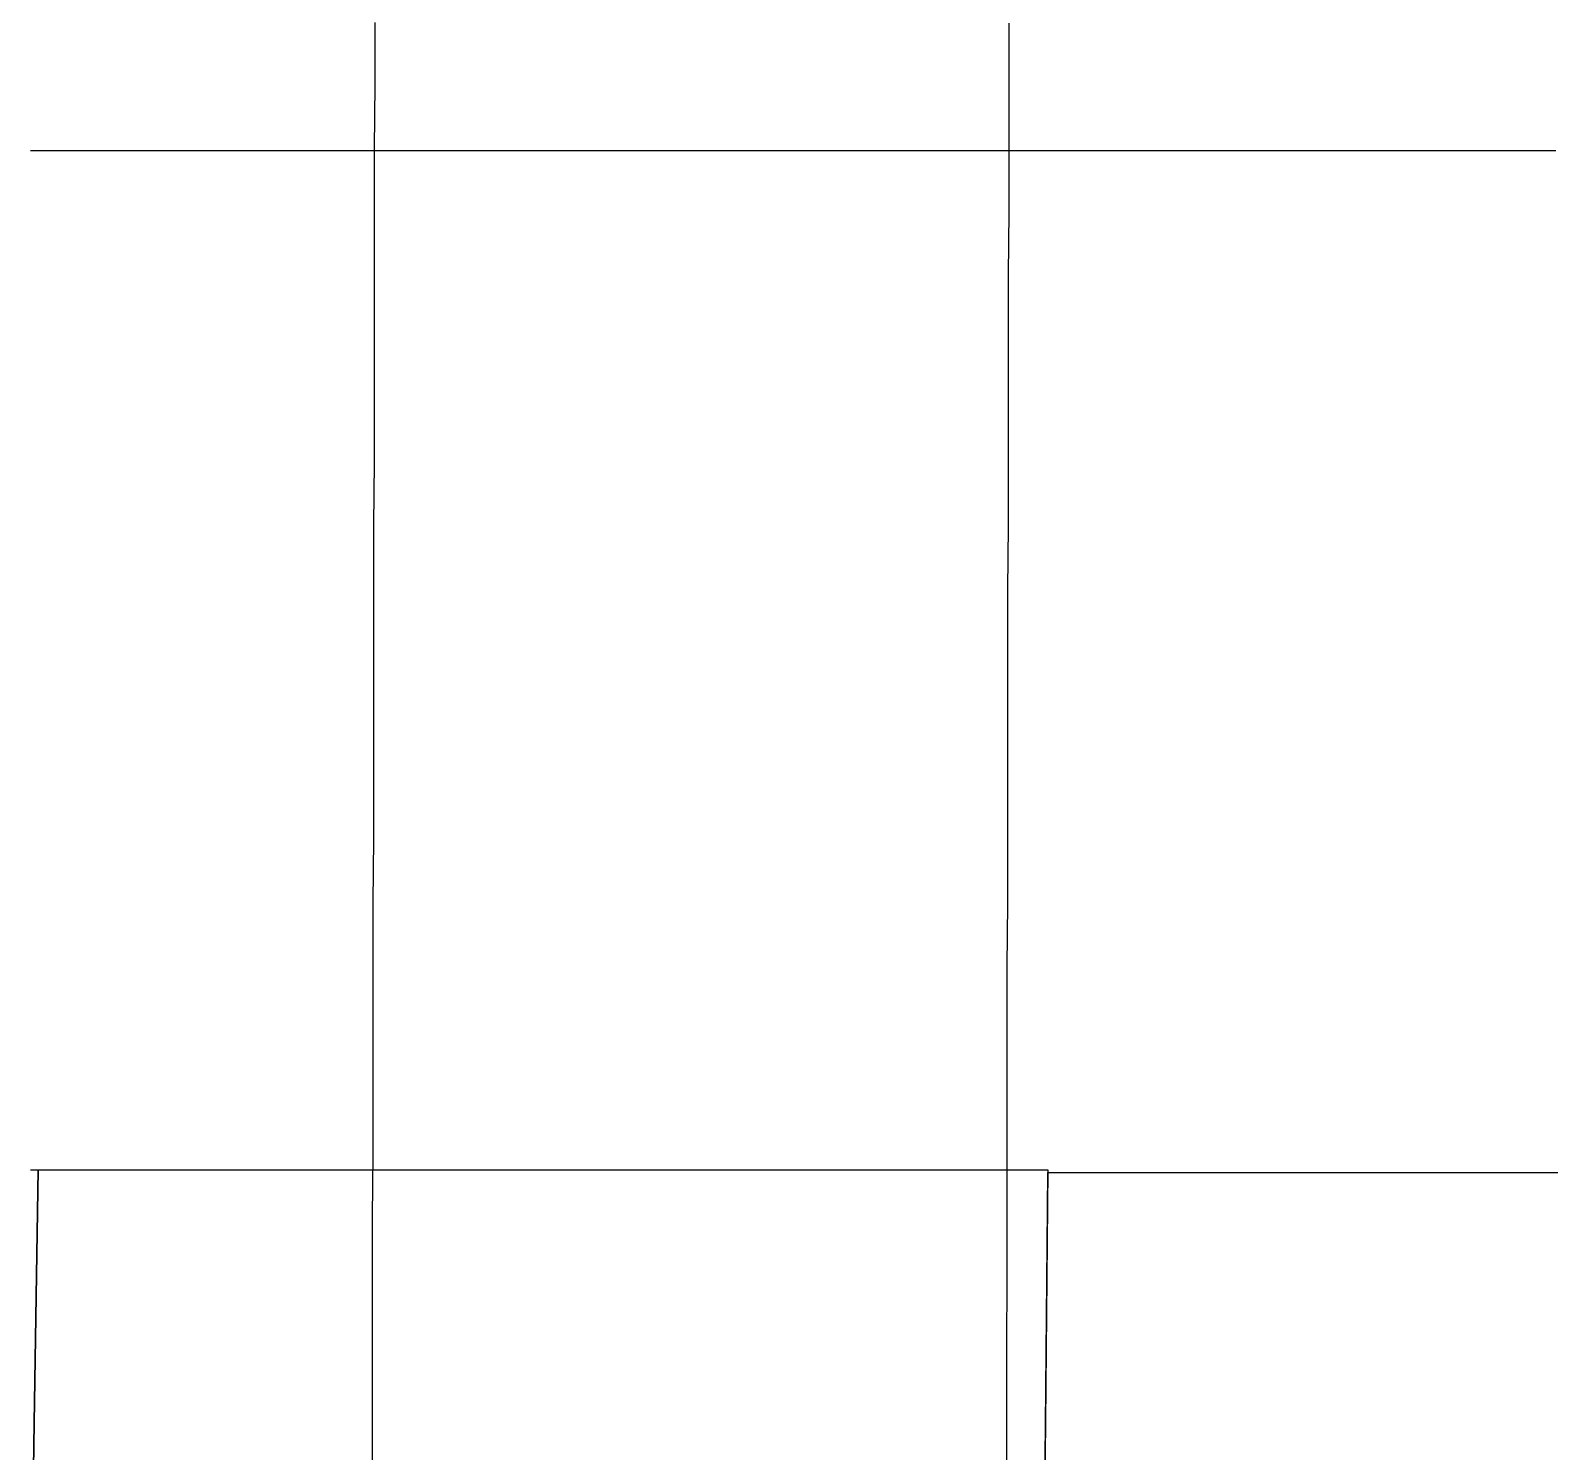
# Model space of a CAD drawing. Extents: x -0.49 to 6.91, y -0.57 to 8.11.
# Drawn here: x 0.007 to 1.25, y 3.699 to 4.862 of the extents above; entities that cross this region are included whole.
import ezdxf

# ---------------------------------------------------------------- set-up
doc = ezdxf.new("R2010")
doc.units = 0
doc.layers.add('Grid', color=7, linetype='CONTINUOUS')
doc.layers.add('topo_grid', color=7, linetype='CONTINUOUS')

msp = doc.modelspace()

# ---------------------------------------------------------------- linework, layer by layer
at = {"layer": 'Grid', "color": 1}
for points in [[(0.006687, 4.763898), (0.01565, 4.763898), (0.222334, 4.763898), (0.429019, 4.763898), (0.635703, 4.763898), (0.84186, 4.763898), (1.048549, 4.763898), (1.254707, 4.763898)], [(0.006687, 3.504323), (0.006687, 3.515965), (0.00985, 3.722657), (0.013014, 3.929852), (0.219698, 3.929852), (0.426383, 3.929852), (0.63254, 3.929852), (0.839224, 3.929852), (0.837115, 3.723186), (0.835006, 3.517023), (0.832898, 3.310357), (0.830789, 3.103664), (0.623577, 3.103664), (0.415838, 3.103664), (0.208099, 3.103664), (0.006687, 3.103664)], [(0.006687, 3.929799), (0.013014, 3.929799), (0.00985, 3.722604), (0.006687, 3.515912), (0.006687, 3.50427)]]:
    msp.add_lwpolyline(points, dxfattribs=at)
msp.add_lwpolyline([(0.83079, 3.101495), (0.832899, 3.308187), (0.835008, 3.514853), (0.837116, 3.721017), (0.839225, 3.927709), (1.045382, 3.927709), (1.25154, 3.927709), (1.457697, 3.927709), (1.664381, 3.927709), (1.662799, 3.721546), (1.661743, 3.51488), (1.660687, 3.308187), (1.659105, 3.10205), (1.45242, 3.10205), (1.245209, 3.10205), (1.037997, 3.10205)], close=True, dxfattribs=at)
at = {"layer": 'topo_grid', "color": 7}
for points in [[(0.286659, 3.685695), (0.286659, 3.736839), (0.286659, 3.788512), (0.286659, 3.839656), (0.286659, 3.891329), (0.287185, 3.942976), (0.287185, 3.99412), (0.287185, 4.045793), (0.287185, 4.096937), (0.287185, 4.14861), (0.287714, 4.200283), (0.287714, 4.251427), (0.287714, 4.3031), (0.287714, 4.354244), (0.287714, 4.405917), (0.287714, 4.45759), (0.288241, 4.508734), (0.288241, 4.560381), (0.288241, 4.611525), (0.288241, 4.663198), (0.288241, 4.714871), (0.288241, 4.766015), (0.288767, 4.817688), (0.288767, 4.868832)], [(0.805474, 3.684636), (0.805474, 3.73578), (0.805474, 3.787454), (0.806001, 3.839127), (0.806001, 3.890271), (0.806001, 3.941944), (0.806001, 3.993088), (0.806001, 4.044734), (0.806001, 4.096408), (0.806528, 4.147551), (0.806528, 4.199225), (0.806528, 4.250369), (0.806528, 4.302042), (0.806528, 4.353715), (0.806528, 4.404859), (0.807054, 4.456532), (0.807054, 4.507676), (0.807054, 4.559349), (0.807054, 4.610996), (0.807054, 4.66214), (0.807581, 4.713813), (0.807581, 4.764957), (0.807581, 4.81663), (0.807581, 4.868303)]]:
    msp.add_lwpolyline(points, dxfattribs=at)

doc.saveas('drawing.dxf')
